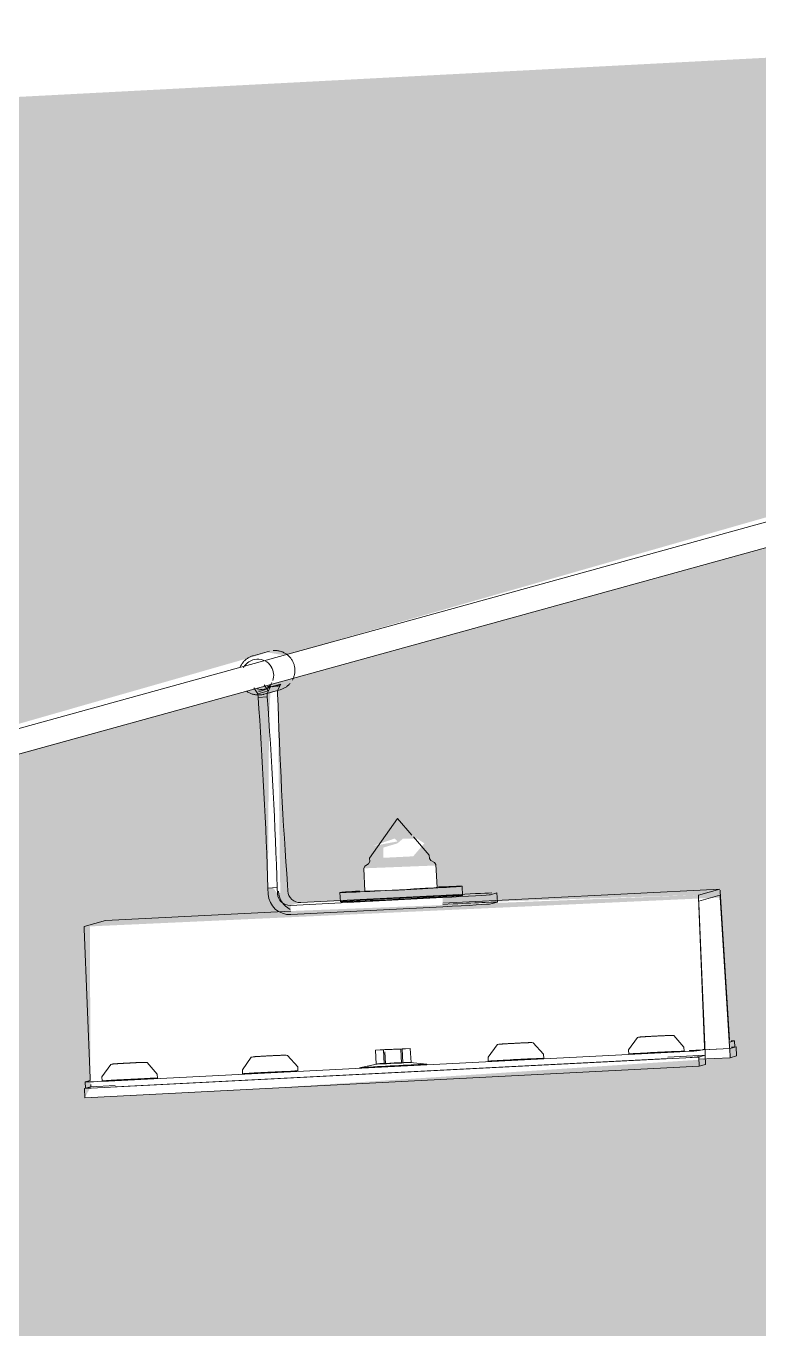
# Model space of a CAD drawing. Header units: millimetres. Extents: x 4237772 to 4686020, y -673 to 29459.
# Drawn here: x 4295145.4 to 4295383.5, y 10831.2 to 11254.5 of the extents above; entities that cross this region are included whole.
import ezdxf

# ---------------------------------------------------------------- set-up
doc = ezdxf.new("R2010")
doc.units = ezdxf.units.MM
for name, color, linetype, lineweight in [('A-ROOF-PATT', 132, 'Continuous', 5), ('A-WALL-PATT', 111, 'Continuous', 5), ('Q-SPCQ', 91, 'Continuous', 5)]:
    doc.layers.add(name, color=color, linetype=linetype, lineweight=lineweight)

# ---------------------------------------------------------------- blocks, each defined once
blk = doc.blocks.new('Static Line_Sayfa_Metal Deck_Pan Mount - Up to 15 _ pitch - Max 2 Users-1848369-SECTION - GRIDS C4-C5')
at = {"layer": 'Q-SPCQ'}
for p, q in [((4295948.37, 11248.74), (4293287.07, 10513.51)), ((4293289.2, 10505.8), (4295950.5, 11241.03)), ((4295224.53, 11051.36), (4295219.22, 11049.89)), ((4295225.93, 11051.59), (4295225.67, 11051.57)), ((4295219.46, 11039.5), (4295220.76, 11037.5)), ((4295224.11, 11038.43), (4295222.82, 11040.42)), ((4295223.75, 11037.66), (4295224.83, 11039.77)), ((4295224.83, 11039.77), (4295228.18, 11040.7)), ((4295228.18, 11040.7), (4295227.1, 11038.58)), ((4295220.76, 11037.5), (4295223.77, 11038.33)), ((4295220.76, 11037.5), (4295220.82, 11036.33)), ((4295220.82, 11036.33), (4295223.77, 11036.48)), ((4295222.68, 11037.36), (4295227.99, 11038.83)), ((4295223.75, 11037.66), (4295227.1, 11038.58)), ((4295223.81, 11036.49), (4295223.75, 11037.66)), ((4295227.1, 11038.58), (4295227.16, 11037.41)), ((4295257.02, 10984.07), (4295266.06, 10996.97)), ((4295270.76, 10991.56), (4295266.06, 10996.97)), ((4295276.39, 10985.07), (4295271.24, 10991.01)), ((4295276.44, 10984.04), (4295276.39, 10985.07)), ((4295255.13, 10980.81), (4295255.51, 10981.54)), ((4295255.13, 10980.81), (4295255.51, 10973.4)), ((4295256.69, 10982.31), (4295255.51, 10981.54)), ((4295257.07, 10983.05), (4295256.69, 10982.31)), ((4295257.02, 10984.07), (4295257.07, 10983.05)), ((4295276.44, 10984.04), (4295276.89, 10983.35)), ((4295278.15, 10982.71), (4295276.89, 10983.35)), ((4295278.6, 10982.02), (4295278.15, 10982.71)), ((4295278.98, 10974.61), (4295278.6, 10982.02)), ((4295227, 10974.57), (4295224.01, 10974.42)), ((4295224.01, 10974.42), (4295224.11, 10972.42)), ((4295227.1, 10972.57), (4295227, 10974.57)), ((4295230.36, 10975.5), (4295230.46, 10973.5)), ((4295234.66, 10969.71), (4295284.05, 10972.24)), ((4295247.4, 10972.98), (4295247.55, 10969.98)), ((4295370.81, 10974.08), (4295280.79, 10969.47)), ((4295287.25, 10972.03), (4295287.1, 10975.03)), ((4295296.29, 10972.25), (4295298.38, 10972.83)), ((4295298.55, 10969.84), (4295298.4, 10972.83)), ((4295370.81, 10974.08), (4295363.86, 10972.15)), ((4295364.03, 10970.18), (4295370.85, 10972.06)), ((4295373.91, 10925.05), (4295370.89, 10973.34)), ((4295280.69, 10971.31), (4295231.3, 10968.78)), ((4295231.46, 10965.79), (4295280.85, 10968.31)), ((4295284.2, 10969.24), (4295280.81, 10969.07)), ((4295296.44, 10969.25), (4295298.54, 10969.83)), ((4295363.86, 10971.39), (4295365.83, 10922.82)), ((4295366, 10920.84), (4295364.03, 10969.41)), ((4295370.93, 10971.32), (4295373.95, 10923.03)), ((4295164.3, 10961.95), (4295171.25, 10963.87)), ((4295231.4, 10966.94), (4295171.25, 10963.87)), ((4295166.27, 10912.61), (4295164.3, 10961.19)), ((4295174.25, 10911.81), (4295353.85, 10920.99)), ((4295261.95, 10921.92), (4295258.96, 10921.72)), ((4295258.96, 10921.72), (4295261.54, 10921.81)), ((4295259.2, 10917.17), (4295258.96, 10921.72)), ((4295261.54, 10921.81), (4295267.15, 10922.09)), ((4295261.54, 10921.81), (4295261.78, 10917.25)), ((4295267.56, 10922.21), (4295261.95, 10921.92)), ((4295261.99, 10921.18), (4295262.19, 10917.36)), ((4295267.15, 10922.09), (4295270.26, 10922.3)), ((4295267.15, 10922.09), (4295267.39, 10917.51)), ((4295270.26, 10922.3), (4295267.56, 10922.21)), ((4295267.56, 10922.21), (4295267.8, 10917.62)), ((4295270.26, 10922.3), (4295270.49, 10917.69)), ((4295341.18, 10921.8), (4295341.24, 10920.49)), ((4295359.22, 10921.41), (4295359.15, 10922.73)), ((4295374, 10922.29), (4295360.84, 10921.61)), ((4295361.04, 10921.63), (4295374.03, 10922.3)), ((4295365.83, 10922.06), (4295364.25, 10921.62)), ((4295375.57, 10924.75), (4295373.99, 10924.31)), ((4295376.09, 10922.87), (4295374, 10922.29)), ((4295374, 10922.29), (4295374.15, 10919.29)), ((4295374.03, 10922.3), (4295375.67, 10922.75)), ((4295375.68, 10922.75), (4295375.58, 10924.75)), ((4295376.25, 10919.87), (4295376.09, 10922.87)), ((4295164.38, 10909.3), (4295363.93, 10919.51)), ((4295174.35, 10909.81), (4295353.96, 10919)), ((4295259.25, 10917.18), (4295253.71, 10916.01)), ((4295261.82, 10916.38), (4295267.43, 10916.67)), ((4295267.84, 10916.78), (4295262.23, 10916.49)), ((4295267.43, 10916.67), (4295270.54, 10916.87)), ((4295270.54, 10916.87), (4295267.84, 10916.78)), ((4295275.65, 10917.15), (4295270.19, 10917.72)), ((4295295.54, 10919.47), (4295295.6, 10918.15)), ((4295313.58, 10919.08), (4295313.51, 10920.39)), ((4295366.03, 10920.09), (4295353.93, 10919.47)), ((4295366.03, 10920.09), (4295363.93, 10919.51)), ((4295363.93, 10919.51), (4295364.09, 10916.51)), ((4295363.97, 10918.77), (4295374.15, 10919.29)), ((4295364.09, 10916.51), (4295366.19, 10917.09)), ((4295364.35, 10919.62), (4295366, 10920.08)), ((4295366.19, 10917.09), (4295366.03, 10920.09)), ((4295374.15, 10919.29), (4295376.25, 10919.87)), ((4295164.53, 10906.3), (4295364.09, 10916.51)), ((4295170.08, 10913.05), (4295170.14, 10911.73)), ((4295188.12, 10912.66), (4295188.05, 10913.98)), ((4295215.71, 10915.38), (4295215.78, 10914.07)), ((4295233.76, 10915), (4295233.69, 10916.31)), ((4295262.23, 10916.49), (4295259.24, 10916.3)), ((4295259.24, 10916.3), (4295261.82, 10916.38)), ((4295164.38, 10909.3), (4295166.47, 10909.88)), ((4295164.53, 10906.3), (4295164.38, 10909.3)), ((4295164.68, 10911.41), (4295164.79, 10909.41)), ((4295164.69, 10911.41), (4295166.27, 10911.85)), ((4295166.44, 10909.87), (4295164.8, 10909.41)), ((4295174.33, 10910.28), (4295166.47, 10909.88))]:
    blk.add_line(p, q, dxfattribs=at)
at = {"layer": 'Q-SPCQ', "flags": 128}
for points in [[(4295219.22, 11049.89), (4295218.97, 11049.82), (4295218.72, 11049.73), (4295218.48, 11049.64), (4295218.24, 11049.54), (4295218, 11049.42), (4295217.77, 11049.3), (4295217.55, 11049.17), (4295217.33, 11049.03), (4295217.12, 11048.88), (4295216.91, 11048.72), (4295216.71, 11048.56), (4295216.51, 11048.38), (4295216.33, 11048.2), (4295216.15, 11048.01), (4295215.98, 11047.82), (4295215.81, 11047.62), (4295215.66, 11047.41), (4295215.51, 11047.19), (4295215.37, 11046.97), (4295215.24, 11046.75), (4295215.12, 11046.52), (4295215.01, 11046.28), (4295214.91, 11046.04)], [(4295231.97, 11041.98), (4295232.09, 11042.21), (4295232.2, 11042.44), (4295232.3, 11042.68), (4295232.39, 11042.93), (4295232.47, 11043.17), (4295232.55, 11043.42), (4295232.61, 11043.67), (4295232.66, 11043.93), (4295232.7, 11044.19), (4295232.73, 11044.44), (4295232.75, 11044.7), (4295232.76, 11044.96), (4295232.76, 11045.22), (4295232.75, 11045.48), (4295232.73, 11045.74), (4295232.7, 11046), (4295232.66, 11046.25), (4295232.61, 11046.51), (4295232.55, 11046.76), (4295232.48, 11047.01), (4295232.4, 11047.26), (4295232.31, 11047.5), (4295232.2, 11047.74), (4295232.09, 11047.97), (4295231.98, 11048.2), (4295231.85, 11048.43), (4295231.71, 11048.65), (4295231.56, 11048.86), (4295231.41, 11049.07), (4295231.24, 11049.28), (4295231.07, 11049.47), (4295230.9, 11049.66), (4295230.71, 11049.84), (4295230.52, 11050.02), (4295230.32, 11050.18), (4295230.11, 11050.34), (4295229.9, 11050.49), (4295229.68, 11050.63), (4295229.45, 11050.76), (4295229.22, 11050.88), (4295228.99, 11051), (4295228.75, 11051.1), (4295228.51, 11051.2), (4295228.26, 11051.28), (4295228.02, 11051.36), (4295227.76, 11051.42), (4295227.51, 11051.48), (4295227.25, 11051.52), (4295226.99, 11051.56), (4295226.73, 11051.58), (4295226.47, 11051.59), (4295226.21, 11051.6), (4295225.95, 11051.59), (4295225.93, 11051.59)], [(4295227.99, 11038.83), (4295228.24, 11038.91), (4295228.49, 11038.99), (4295228.73, 11039.08), (4295228.97, 11039.19), (4295229.21, 11039.3), (4295229.44, 11039.42), (4295229.66, 11039.56), (4295229.88, 11039.7), (4295230.09, 11039.84), (4295230.3, 11040), (4295230.5, 11040.17), (4295230.7, 11040.34), (4295230.88, 11040.52), (4295231.06, 11040.71), (4295231.23, 11040.91)], [(4295217.1, 11038.39), (4295217.31, 11038.24), (4295217.53, 11038.1), (4295217.75, 11037.96), (4295217.98, 11037.84), (4295218.22, 11037.73), (4295218.46, 11037.62), (4295218.7, 11037.53), (4295218.94, 11037.44), (4295219.19, 11037.37), (4295219.45, 11037.3), (4295219.7, 11037.25), (4295219.96, 11037.2), (4295220.21, 11037.17), (4295220.47, 11037.14), (4295220.73, 11037.13), (4295220.99, 11037.13), (4295221.25, 11037.13), (4295221.28, 11037.14)], [(4295221.28, 11037.14), (4295221.54, 11037.15), (4295221.8, 11037.18), (4295222.05, 11037.22), (4295222.31, 11037.27), (4295222.56, 11037.33), (4295222.68, 11037.36)], [(4295341.18, 10921.8), (4295344.06, 10925.86), (4295344.11, 10925.87)], [(4295359.15, 10922.73), (4295355.86, 10926.47), (4295355.4, 10926.52), (4295355.22, 10926.53), (4295355.11, 10926.53), (4295355.03, 10926.53), (4295354.95, 10926.53), (4295354.88, 10926.53), (4295354.8, 10926.53), (4295354.72, 10926.53), (4295354.64, 10926.52), (4295354.55, 10926.52), (4295354.45, 10926.52), (4295354.35, 10926.52), (4295354.24, 10926.51), (4295354.13, 10926.51), (4295354.01, 10926.5), (4295353.88, 10926.5), (4295353.75, 10926.49), (4295353.61, 10926.49), (4295353.47, 10926.48), (4295353.32, 10926.47), (4295353.16, 10926.47), (4295353, 10926.46), (4295352.84, 10926.45), (4295352.67, 10926.45), (4295352.5, 10926.44), (4295352.33, 10926.43), (4295352.15, 10926.42), (4295351.96, 10926.41), (4295351.78, 10926.4), (4295351.59, 10926.39), (4295351.4, 10926.39), (4295351.2, 10926.38), (4295351.01, 10926.37), (4295350.81, 10926.36), (4295350.61, 10926.35), (4295350.41, 10926.34), (4295350.21, 10926.33), (4295350.01, 10926.32), (4295349.81, 10926.31), (4295349.61, 10926.29), (4295349.41, 10926.28), (4295349.21, 10926.27), (4295349.01, 10926.26), (4295348.81, 10926.25), (4295348.62, 10926.24), (4295348.43, 10926.23), (4295348.24, 10926.22), (4295348.05, 10926.21), (4295347.86, 10926.2), (4295347.68, 10926.19), (4295347.5, 10926.18), (4295347.33, 10926.17), (4295347.16, 10926.16), (4295346.99, 10926.15), (4295346.83, 10926.14), (4295346.68, 10926.13), (4295346.52, 10926.12), (4295346.38, 10926.11), (4295346.24, 10926.11), (4295346.1, 10926.1), (4295345.97, 10926.09), (4295345.85, 10926.08), (4295345.73, 10926.07), (4295345.62, 10926.07), (4295345.52, 10926.06), (4295345.42, 10926.05), (4295345.32, 10926.05), (4295345.24, 10926.04), (4295345.15, 10926.03), (4295345.07, 10926.03), (4295345, 10926.02), (4295344.93, 10926.01), (4295344.85, 10926.01), (4295344.76, 10926), (4295344.63, 10925.98), (4295344.38, 10925.94), (4295344.11, 10925.87)], [(4295295.54, 10919.47), (4295298.43, 10923.52), (4295298.48, 10923.54)], [(4295313.51, 10920.39), (4295310.22, 10924.13), (4295309.76, 10924.19), (4295309.58, 10924.2), (4295309.47, 10924.2), (4295309.39, 10924.2), (4295309.32, 10924.2), (4295309.24, 10924.2), (4295309.16, 10924.19), (4295309.08, 10924.19), (4295309, 10924.19), (4295308.91, 10924.19), (4295308.81, 10924.18), (4295308.71, 10924.18), (4295308.6, 10924.18), (4295308.49, 10924.17), (4295308.37, 10924.17), (4295308.24, 10924.16), (4295308.11, 10924.16), (4295307.97, 10924.15), (4295307.83, 10924.15), (4295307.68, 10924.14), (4295307.53, 10924.13), (4295307.37, 10924.13), (4295307.2, 10924.12), (4295307.04, 10924.11), (4295306.86, 10924.1), (4295306.69, 10924.09), (4295306.51, 10924.09), (4295306.32, 10924.08), (4295306.14, 10924.07), (4295305.95, 10924.06), (4295305.76, 10924.05), (4295305.56, 10924.04), (4295305.37, 10924.03), (4295305.17, 10924.02), (4295304.97, 10924.01), (4295304.77, 10924), (4295304.57, 10923.99), (4295304.37, 10923.98), (4295304.17, 10923.97), (4295303.97, 10923.96), (4295303.77, 10923.95), (4295303.57, 10923.94), (4295303.37, 10923.93), (4295303.17, 10923.92), (4295302.98, 10923.91), (4295302.79, 10923.9), (4295302.6, 10923.89), (4295302.41, 10923.88), (4295302.22, 10923.87), (4295302.04, 10923.86), (4295301.87, 10923.85), (4295301.69, 10923.84), (4295301.52, 10923.83), (4295301.36, 10923.82), (4295301.19, 10923.81), (4295301.04, 10923.8), (4295300.89, 10923.79), (4295300.74, 10923.78), (4295300.6, 10923.77), (4295300.46, 10923.76), (4295300.33, 10923.75), (4295300.21, 10923.75), (4295300.09, 10923.74), (4295299.98, 10923.73), (4295299.88, 10923.72), (4295299.78, 10923.72), (4295299.68, 10923.71), (4295299.6, 10923.7), (4295299.51, 10923.7), (4295299.44, 10923.69), (4295299.36, 10923.69), (4295299.29, 10923.68), (4295299.21, 10923.67), (4295299.12, 10923.66), (4295298.99, 10923.64), (4295298.74, 10923.6), (4295298.48, 10923.54)], [(4295170.08, 10913.05), (4295172.96, 10917.11), (4295173.01, 10917.12)], [(4295188.05, 10913.98), (4295184.76, 10917.71), (4295184.3, 10917.77), (4295184.12, 10917.78), (4295184.01, 10917.78), (4295183.93, 10917.78), (4295183.85, 10917.78), (4295183.78, 10917.78), (4295183.7, 10917.78), (4295183.62, 10917.77), (4295183.54, 10917.77), (4295183.45, 10917.77), (4295183.35, 10917.77), (4295183.25, 10917.76), (4295183.14, 10917.76), (4295183.03, 10917.75), (4295182.91, 10917.75), (4295182.78, 10917.75), (4295182.65, 10917.74), (4295182.51, 10917.73), (4295182.37, 10917.73), (4295182.22, 10917.72), (4295182.06, 10917.72), (4295181.9, 10917.71), (4295181.74, 10917.7), (4295181.57, 10917.69), (4295181.4, 10917.69), (4295181.23, 10917.68), (4295181.05, 10917.67), (4295180.86, 10917.66), (4295180.68, 10917.65), (4295180.49, 10917.64), (4295180.3, 10917.63), (4295180.1, 10917.62), (4295179.91, 10917.61), (4295179.71, 10917.6), (4295179.51, 10917.59), (4295179.31, 10917.58), (4295179.11, 10917.57), (4295178.91, 10917.56), (4295178.71, 10917.55), (4295178.51, 10917.54), (4295178.31, 10917.53), (4295178.11, 10917.52), (4295177.91, 10917.51), (4295177.71, 10917.5), (4295177.52, 10917.49), (4295177.33, 10917.48), (4295177.14, 10917.47), (4295176.95, 10917.46), (4295176.76, 10917.45), (4295176.58, 10917.44), (4295176.4, 10917.43), (4295176.23, 10917.42), (4295176.06, 10917.41), (4295175.89, 10917.4), (4295175.73, 10917.39), (4295175.58, 10917.38), (4295175.42, 10917.37), (4295175.28, 10917.36), (4295175.14, 10917.35), (4295175, 10917.35), (4295174.87, 10917.34), (4295174.75, 10917.33), (4295174.63, 10917.32), (4295174.52, 10917.31), (4295174.42, 10917.31), (4295174.32, 10917.3), (4295174.22, 10917.29), (4295174.13, 10917.29), (4295174.05, 10917.28), (4295173.97, 10917.27), (4295173.9, 10917.27), (4295173.83, 10917.26), (4295173.75, 10917.25), (4295173.66, 10917.24), (4295173.53, 10917.23), (4295173.28, 10917.18), (4295173.01, 10917.12)], [(4295215.71, 10915.38), (4295218.6, 10919.44), (4295218.65, 10919.45)], [(4295233.69, 10916.31), (4295230.4, 10920.05), (4295229.93, 10920.11), (4295229.76, 10920.11), (4295229.65, 10920.11), (4295229.57, 10920.11), (4295229.49, 10920.11), (4295229.42, 10920.11), (4295229.34, 10920.11), (4295229.26, 10920.11), (4295229.18, 10920.11), (4295229.09, 10920.1), (4295228.99, 10920.1), (4295228.89, 10920.1), (4295228.78, 10920.09), (4295228.66, 10920.09), (4295228.54, 10920.08), (4295228.42, 10920.08), (4295228.29, 10920.07), (4295228.15, 10920.07), (4295228, 10920.06), (4295227.86, 10920.06), (4295227.7, 10920.05), (4295227.54, 10920.04), (4295227.38, 10920.04), (4295227.21, 10920.03), (4295227.04, 10920.02), (4295226.86, 10920.01), (4295226.68, 10920), (4295226.5, 10919.99), (4295226.31, 10919.99), (4295226.13, 10919.98), (4295225.93, 10919.97), (4295225.74, 10919.96), (4295225.54, 10919.95), (4295225.35, 10919.94), (4295225.15, 10919.93), (4295224.95, 10919.92), (4295224.75, 10919.91), (4295224.55, 10919.9), (4295224.35, 10919.89), (4295224.15, 10919.88), (4295223.95, 10919.87), (4295223.75, 10919.86), (4295223.55, 10919.85), (4295223.35, 10919.84), (4295223.16, 10919.82), (4295222.96, 10919.81), (4295222.77, 10919.8), (4295222.59, 10919.79), (4295222.4, 10919.78), (4295222.22, 10919.77), (4295222.04, 10919.76), (4295221.87, 10919.75), (4295221.7, 10919.74), (4295221.53, 10919.73), (4295221.37, 10919.72), (4295221.21, 10919.71), (4295221.06, 10919.71), (4295220.92, 10919.7), (4295220.78, 10919.69), (4295220.64, 10919.68), (4295220.51, 10919.67), (4295220.39, 10919.66), (4295220.27, 10919.66), (4295220.16, 10919.65), (4295220.05, 10919.64), (4295219.95, 10919.63), (4295219.86, 10919.63), (4295219.77, 10919.62), (4295219.69, 10919.61), (4295219.61, 10919.61), (4295219.54, 10919.6), (4295219.46, 10919.6), (4295219.39, 10919.59), (4295219.3, 10919.58), (4295219.17, 10919.56), (4295218.92, 10919.52), (4295218.65, 10919.45)]]:
    blk.add_lwpolyline(points, dxfattribs=at)
at = {"layer": 'Q-SPCQ'}
for centre, major_axis, ratio, start_param, end_param in [((4295220.67, 11043.55), (-1.39, 5.03), 0.999054, 6.064948, 7.101546), ((4295220.67, 11043.55), (-1.39, 5.03), 0.999054, 5.01775, 6.064948), ((4295220.67, 11043.55), (-1.39, 5.03), 0.999054, 4.10213, 4.995598), ((4295221.91, 11044.24), (-1.42, 5.14), 0.999054, 2.606455, 3.451522), ((4295220.67, 11043.55), (-1.39, 5.03), 0.999054, 2.923355, 3.970553), ((4295225.26, 11045.16), (-1.42, 5.14), 0.999054, 2.586167, 3.451522), ((4295226.54, 11045.17), (-1.39, 5.03), 0.999054, 2.923355, 3.141593), ((4295219.78, 11004.65), (-3.58, 69.91), 0.042464, 4.263032, 5.180598), ((4295222.77, 11004.8), (-3.58, 69.91), 0.042464, 4.263032, 5.180598), ((4295231.39, 11007.18), (-3.58, 69.91), 0.042464, 1.121439, 2.039005), ((4295231.1, 10972.78), (-1.86, 6.75), 0.999054, 1.352559, 2.923355), ((4295231.1, 10972.78), (-1.07, 3.86), 0.999054, 1.352559, 2.923355), ((4295234.45, 10973.7), (-1.86, 6.75), 0.999054, 1.352559, 2.399756), ((4295234.45, 10973.7), (-1.07, 3.86), 0.999054, 1.352559, 2.923355), ((4295267.25, 10974), (19.85, 1.02), 0.009417, 3.099114, 6.240706), ((4295267.4, 10971.01), (19.85, 1.02), 0.009417, 3.099114, 6.240706), ((4295267.25, 10974), (19.85, 1.02), 0.009417, 2.313715, 3.099114), ((4295267.4, 10971.01), (19.85, 1.02), 0.009417, 6.240706, 9.382299), ((4295267.25, 10974), (11.73, 0.6), 0.009417, 3.099114, 6.240706), ((4295267.25, 10974), (19.85, 1.02), 0.009417, 6.240706, 7.195383), ((4295281.32, 10971.48), (14.98, 0.77), 0.009417, 4.66991, 6.240706), ((4295283.42, 10972.06), (14.98, 0.77), 0.009417, 0.48112, 1.528317), ((4295363.91, 10971.16), (-0.051, 0.999), 0.042464, 0.009426, 1.328063), ((4295370.9, 10971.06), (-0.051, 0.999), 0.042464, 4.973974, 6.283185), ((4295370.86, 10973.08), (-0.051, 0.999), 0.042464, 4.973974, 5.41352), ((4295281.48, 10968.49), (14.98, 0.77), 0.009417, 4.66991, 6.240706), ((4295283.57, 10969.07), (14.98, 0.77), 0.009417, 6.240706, 7.811503), ((4295364.08, 10969.18), (-0.051, 0.999), 0.042464, 0.009426, 0.229199), ((4295164.35, 10960.95), (-0.051, 0.999), 0.042464, 0.229199, 1.328063), ((4295350.23, 10920.95), (8.99, 0.46), 0.009417, 3.099114, 6.240706), ((4295350.23, 10920.95), (8.99, 0.46), 0.009417, 6.240706, 9.382299), ((4295354.27, 10921.11), (9.99, 0.51), 0.009417, 4.66991, 6.240706), ((4295365.78, 10923.05), (-0.051, 0.999), 0.042464, 3.370791, 4.469655), ((4295365.95, 10921.08), (-0.051, 0.999), 0.042464, 3.151019, 4.469655), ((4295373.98, 10923.29), (-0.051, 0.999), 0.042464, 1.832382, 2.931246), ((4295373.94, 10925.31), (-0.051, 0.999), 0.042464, 2.931246, 3.141593), ((4295365.59, 10924.24), (9.99, 0.51), 0.009417, 6.240706, 6.764305), ((4295365.7, 10922.24), (9.99, 0.51), 0.009417, 6.240706, 6.764305), ((4295264.68, 10916.57), (10.99, 0.57), 0.009417, 3.099114, 6.240706), ((4295264.68, 10916.57), (10.99, 0.57), 0.009417, 6.240706, 9.382299), ((4295304.59, 10918.62), (8.99, 0.46), 0.009417, 3.099114, 6.240706), ((4295304.59, 10918.62), (8.99, 0.46), 0.009417, 6.240706, 9.382299), ((4295354.38, 10919.11), (9.99, 0.51), 0.009417, 5.455308, 6.240706), ((4295166.22, 10912.85), (-0.051, 0.999), 0.042464, 3.370791, 4.469655), ((4295179.13, 10912.2), (8.99, 0.46), 0.009417, 3.099114, 6.240706), ((4295179.13, 10912.2), (8.99, 0.46), 0.009417, 6.240706, 9.382299), ((4295224.77, 10914.53), (8.99, 0.46), 0.009417, 3.099114, 6.240706), ((4295224.77, 10914.53), (8.99, 0.46), 0.009417, 6.240706, 9.382299), ((4295174.67, 10911.92), (9.99, 0.51), 0.009417, 3.099114, 4.66991), ((4295174.77, 10909.93), (9.99, 0.51), 0.009417, 3.099114, 3.884512), ((4295166.39, 10910.87), (-0.051, 0.999), 0.042464, 3.151019, 4.469655)]:
    blk.add_ellipse(centre, major_axis=major_axis, ratio=ratio, start_param=start_param, end_param=end_param, dxfattribs=at)
for points in [[(4295259.2, 10917.17), (4295259.69, 10917.29), (4295260.68, 10917.43), (4295261.68, 10917.41), (4295262.19, 10917.36)], [(4295261.78, 10917.25), (4295261.34, 10917.32), (4295260.48, 10917.37), (4295259.62, 10917.27), (4295259.2, 10917.17)], [(4295267.39, 10917.51), (4295266.45, 10917.55), (4295264.58, 10917.54), (4295262.71, 10917.37), (4295261.78, 10917.25)], [(4295262.19, 10917.36), (4295263.12, 10917.48), (4295264.98, 10917.65), (4295266.86, 10917.66), (4295267.8, 10917.62)], [(4295270.49, 10917.69), (4295269.97, 10917.73), (4295268.93, 10917.75), (4295267.9, 10917.62), (4295267.39, 10917.51)], [(4295267.8, 10917.62), (4295268.24, 10917.71), (4295269.14, 10917.81), (4295270.04, 10917.75), (4295270.49, 10917.69)]]:
    blk.add_open_spline(points, degree=3, dxfattribs=at)

msp = doc.modelspace()

# ---------------------------------------------------------------- hatches: boundary and pattern name
at = {"layer": 'A-ROOF-PATT'}
h = msp.add_hatch(dxfattribs=at)
h.set_pattern_fill('FP_9', color=256, style=0, pattern_type=2)
h.set_pattern_definition([(3.05, (11919.841, -226018.123), (-59.9198678984, -0.0001809275), [])])
h.paths.add_polyline_path([(4278255.68, 9462.05), (4304897.93, 10866.67), (4309082.25, 11183.02), (4312463.32, 11362.94), (4312463.32, 11371.18), (4307185.57, 11099.1), (4306080.21, 11191.54), (4305617.63, 11216.95), (4305509.43, 11211.19), (4305509.43, 11207.58), (4305370.15, 11202.35), (4305322.96, 11202.56), (4305322.96, 11253.77), (4305239.45, 11237.89), (4305233.47, 11233.29), (4305214.31, 11227.35), (4305195.68, 11226.59), (4305108.64, 11228.29), (4305090.65, 11237.89), (4305085.9, 11241.77), (4305077.26, 11254.33), (4305070.89, 11267.69), (4304908.71, 11237.89), (4304902.73, 11233.29), (4304883.58, 11227.35), (4304864.94, 11226.59), (4304777.9, 11228.29), (4304759.91, 11237.89), (4304755.16, 11241.77), (4304747.5, 11251.97), (4304741.64, 11271.56), (4304742.07, 11284.9), (4304743.01, 11290.33), (4304747.65, 11301.59), (4304755.57, 11311.94), (4304766.15, 11320), (4304777.9, 11324.88), (4304790.79, 11326.59), (4304842.4, 11328.79), (4305029.77, 11361.95), (4305029.77, 11503.7), (4300245.6, 11502.07), (4296195.35, 11286.53), (4296200.11, 11243.19), (4296189.61, 11242.7), (4296187.08, 11286.09), (4293584.51, 11149.87), (4293563.14, 11149.13), (4293330.85, 11136.75), (4278258.28, 9462.34)])
h.paths.add_polyline_path([(4292935.79, 10300.91), (4292935.63, 10306.94), (4292958.77, 10313.3), (4292980.53, 10316.43), (4292996.51, 10360.76), (4293017.04, 10366.43), (4293161.46, 10373.82), (4293182.23, 10324.73), (4293225.03, 10326.92), (4293225.03, 10323.88), (4293219.79, 10321.44), (4293219.89, 10319.42), (4293202.08, 10316.74), (4293202.2, 10314.53), (4293157.3, 10312.24), (4293155.83, 10318.34), (4293136.37, 10364.32), (4293017.33, 10357.15), (4293001.43, 10311.97), (4292998.28, 10310.11), (4292996.14, 10307.98), (4292980.57, 10305.41), (4292980.53, 10303.19), (4292978.28, 10303.08)])
h.paths.add_polyline_path([(4293052.75, 10369.96), (4293066.43, 10374.31), (4293066.01, 10382.53), (4293086.92, 10383.11), (4293087.47, 10372.59), (4293066.01, 10370.78)])
h.paths.add_polyline_path([(4293428.42, 10437.46), (4293295.97, 10432.25), (4293296.03, 10434.13), (4293299.23, 10435.01), (4293345.27, 10436.61), (4293345.42, 10434.78), (4293428.43, 10437.46)])
h.paths.add_polyline_path([(4293229.11, 10371.61), (4293231.05, 10375.18), (4293230.86, 10377.44), (4293230.82, 10427.25), (4293435.5, 10436.63), (4293438.52, 10384.58), (4293430.42, 10384.17), (4293428.66, 10381.82), (4293243.98, 10372.37)])
h.paths.add_polyline_path([(4293048.99, 10392.78), (4293044, 10392.53), (4293045.59, 10439.9), (4293050.62, 10439.38), (4293050.58, 10413.73), (4293049.99, 10405.88)])
h.paths.add_polyline_path([(4293049.6, 10372.8), (4293050.58, 10407.95), (4293052.73, 10406.06), (4293053.28, 10373.82), (4293052.75, 10373.67)])
h.paths.add_polyline_path([(4293065.61, 10384.68), (4293070.9, 10390.47), (4293080.55, 10392.1), (4293084.84, 10390.85), (4293084.84, 10386.22), (4293068.39, 10384.81)])
h.paths.add_polyline_path([(4293291.68, 10437.88), (4293289.37, 10439.76), (4293288.58, 10439.72), (4293288.38, 10501.79), (4293290.31, 10503.51), (4293291.68, 10503.89), (4293292.6, 10438.13)])
h.paths.add_polyline_path([(4293670.35, 10504.3), (4293537.9, 10499.09), (4293537.96, 10500.97), (4293541.16, 10501.85), (4293587.2, 10503.45), (4293587.35, 10501.61), (4293670.36, 10504.3)])
h.paths.add_polyline_path([(4293471.03, 10438.44), (4293472.98, 10442.02), (4293472.79, 10444.28), (4293472.74, 10494.09), (4293677.43, 10503.46), (4293680.45, 10451.42), (4293672.35, 10451.01), (4293670.59, 10448.65), (4293491.46, 10439.49)])
h.paths.add_polyline_path([(4293320.1, 10438.71), (4293319.72, 10446.12), (4293343.2, 10446.58), (4293343.55, 10439.91), (4293322.8, 10438.78)])
h.paths.add_polyline_path([(4293322.75, 10453.38), (4293329.75, 10455.8), (4293330.52, 10454.83), (4293322.8, 10453.39)])
h.paths.add_polyline_path([(4293326.09, 10449.53), (4293326.09, 10452.87), (4293330.68, 10454.24), (4293332.49, 10455.8), (4293336.98, 10455.8), (4293339.4, 10454.24), (4293335.77, 10450.03), (4293330.65, 10449.76)])
h.paths.add_polyline_path([(4293533.61, 10504.71), (4293532.96, 10506.68), (4293530.43, 10508.82), (4293530.31, 10568.63), (4293531.32, 10570.09), (4293533.61, 10570.72), (4293534.53, 10504.97)])
h.paths.add_polyline_path([(4293912.28, 10571.13), (4293908.06, 10570.92), (4293779.83, 10565.92), (4293779.89, 10567.8), (4293783.09, 10568.69), (4293829.12, 10570.29), (4293829.28, 10568.45), (4293912.29, 10571.13)])
h.paths.add_polyline_path([(4293712.96, 10505.28), (4293714.9, 10508.86), (4293714.72, 10511.11), (4293714.67, 10560.93), (4293919.36, 10570.3), (4293922.38, 10518.26), (4293738.93, 10506.61)])
h.paths.add_polyline_path([(4293562.03, 10505.54), (4293561.65, 10512.95), (4293585.21, 10511.83), (4293585.48, 10506.74), (4293564.73, 10505.61)])
h.paths.add_polyline_path([(4293287.3, 10505.74), (4293284.33, 10506.97), (4293280.79, 10507.64), (4293280.6, 10511.23), (4293286.91, 10514.54), (4293287.93, 10516.18), (4293293.38, 10515.42), (4293296.29, 10516.05), (4293527.46, 10582.08), (4293527.11, 10582.26), (4293535.3, 10582.26), (4293538.22, 10582.89), (4293771.95, 10647.61), (4293769.04, 10649.1), (4293777.23, 10649.1), (4293780.48, 10649.82), (4294013.88, 10714.44), (4294010.97, 10715.93), (4294019.16, 10715.93), (4294022.41, 10716.66), (4294255.81, 10781.28), (4294252.9, 10782.77), (4294261.09, 10782.77), (4294264.33, 10783.49), (4294497.74, 10848.12), (4294494.83, 10849.61), (4294503.02, 10849.61), (4294506.26, 10850.33), (4294739.67, 10914.96), (4294736.76, 10916.44), (4294744.94, 10916.44), (4294748.19, 10917.17), (4294981.6, 10981.79), (4294978.68, 10983.28), (4294986.87, 10983.28), (4294990.12, 10984), (4295220.82, 11050.01), (4295223.77, 11050.99), (4295228.8, 11050.12), (4295232.05, 11050.84), (4295462.74, 11116.85), (4295465.68, 11117.82), (4295470.73, 11116.96), (4295473.64, 11117.58), (4295704.67, 11183.69), (4295707.61, 11184.66), (4295712.66, 11183.79), (4295715.57, 11184.42), (4295949.22, 11249.18), (4295949.22, 11251.41), (4295954.58, 11250.63), (4295957.6, 11247.06), (4295957.83, 11242.65), (4293291.22, 10507.7), (4293288.97, 10510.45), (4293287.34, 10505.85)])
h.paths.add_polyline_path([(4293564.68, 10520.22), (4293571.68, 10522.64), (4293572.58, 10521.69), (4293569.26, 10521.07)])
h.paths.add_polyline_path([(4293568.01, 10516.37), (4293568.01, 10519.71), (4293572.61, 10521.07), (4293574.41, 10522.64), (4293578.91, 10522.64), (4293581.33, 10521.07), (4293577.69, 10516.86), (4293572.58, 10516.6)])
h.paths.add_polyline_path([(4293775.54, 10571.55), (4293774.88, 10573.52), (4293772.44, 10573.4), (4293772.76, 10627.76), (4293774.26, 10637.21), (4293775.55, 10637.21), (4293776.46, 10571.81)])
h.paths.add_polyline_path([(4294154.21, 10637.97), (4294021.76, 10632.76), (4294021.82, 10634.64), (4294025.02, 10635.52), (4294071.05, 10637.12), (4294071.21, 10635.29), (4294154.21, 10637.97)])
h.paths.add_polyline_path([(4293954.89, 10572.12), (4293956.83, 10575.69), (4293956.64, 10577.95), (4293956.6, 10627.76), (4294161.29, 10637.14), (4294164.31, 10585.1), (4294156.2, 10584.68), (4294154.45, 10582.33), (4293986.4, 10573.73)])
h.paths.add_polyline_path([(4293803.96, 10572.38), (4293803.57, 10579.79), (4293827.06, 10580.25), (4293827.4, 10573.58), (4293806.66, 10572.45)])
h.paths.add_polyline_path([(4293806.61, 10587.06), (4293813.61, 10589.48), (4293814.51, 10588.53), (4293811.19, 10587.91)])
h.paths.add_polyline_path([(4293809.94, 10583.2), (4293809.94, 10586.55), (4293814.53, 10587.91), (4293816.34, 10589.48), (4293820.84, 10589.48), (4293823.26, 10587.91), (4293819.62, 10583.7), (4293814.51, 10583.44)])
h.paths.add_polyline_path([(4294017.46, 10638.39), (4294016.81, 10640.36), (4294014.37, 10640.23), (4294014.17, 10702.3), (4294015.17, 10703.77), (4294017.46, 10704.4), (4294018.39, 10638.64)])
h.paths.add_polyline_path([(4294396.13, 10704.81), (4294263.68, 10699.6), (4294263.74, 10701.48), (4294266.94, 10702.36), (4294313.06, 10702.44), (4294313.13, 10702.13), (4294396.14, 10704.81)])
h.paths.add_polyline_path([(4294196.82, 10638.96), (4294198.76, 10642.53), (4294198.57, 10644.79), (4294198.53, 10694.6), (4294403.22, 10703.97), (4294406.24, 10651.93), (4294233.87, 10640.85)])
h.paths.add_polyline_path([(4294045.88, 10639.22), (4294045.5, 10646.63), (4294068.99, 10647.09), (4294069.33, 10640.42), (4294048.59, 10639.29)])
h.paths.add_polyline_path([(4294048.53, 10653.89), (4294055.54, 10656.31), (4294056.44, 10655.36), (4294053.12, 10654.75)])
h.paths.add_polyline_path([(4294051.87, 10650.04), (4294051.87, 10653.39), (4294056.46, 10654.75), (4294058.27, 10656.31), (4294062.76, 10656.31), (4294065.19, 10654.75), (4294061.55, 10650.54), (4294056.44, 10650.28)])
h.paths.add_polyline_path([(4294259.39, 10705.23), (4294258, 10707.16), (4294256.3, 10707.07), (4294256.1, 10769.14), (4294257.1, 10770.6), (4294259.39, 10771.23), (4294260.31, 10705.48)])
h.paths.add_polyline_path([(4294638.06, 10771.64), (4294505.61, 10766.43), (4294505.67, 10768.31), (4294508.87, 10769.2), (4294554.91, 10770.8), (4294555.06, 10768.96), (4294638.07, 10771.64)])
h.paths.add_polyline_path([(4294438.75, 10705.79), (4294440.69, 10709.37), (4294440.5, 10711.62), (4294440.46, 10761.44), (4294645.14, 10770.81), (4294648.17, 10718.77), (4294481.35, 10707.97)])
h.paths.add_polyline_path([(4294287.81, 10706.06), (4294287.43, 10713.46), (4294310.89, 10714.39), (4294311.26, 10707.25), (4294290.52, 10706.13)])
h.paths.add_polyline_path([(4294290.46, 10720.73), (4294297.46, 10723.15), (4294298.37, 10722.2), (4294295.05, 10721.58)])
h.paths.add_polyline_path([(4294293.8, 10716.88), (4294293.8, 10720.22), (4294298.39, 10721.58), (4294300.2, 10723.15), (4294304.69, 10723.15), (4294307.11, 10721.58), (4294303.48, 10717.37), (4294298.37, 10717.11)])
h.paths.add_polyline_path([(4294501.32, 10772.06), (4294499.93, 10773.99), (4294498.22, 10773.91), (4294498.59, 10827.51), (4294500.05, 10837.72), (4294501.33, 10837.72), (4294502.24, 10772.32)])
h.paths.add_polyline_path([(4294880, 10838.48), (4294875.77, 10838.26), (4294747.54, 10833.27), (4294747.6, 10835.15), (4294750.8, 10836.04), (4294796.84, 10837.64), (4294796.99, 10835.8), (4294880, 10838.48)])
h.paths.add_polyline_path([(4294680.67, 10772.63), (4294682.62, 10776.2), (4294682.43, 10778.46), (4294682.39, 10828.27), (4294887.07, 10837.65), (4294890.09, 10785.61), (4294881.99, 10785.19), (4294880.23, 10782.84), (4294728.82, 10775.09)])
h.paths.add_polyline_path([(4294529.74, 10772.89), (4294529.36, 10780.3), (4294552.84, 10780.76), (4294553.19, 10774.09), (4294532.44, 10772.96)])
h.paths.add_polyline_path([(4294532.39, 10787.57), (4294539.39, 10789.99), (4294540.16, 10789.01), (4294532.44, 10787.58)])
h.paths.add_polyline_path([(4294535.73, 10783.72), (4294535.73, 10787.06), (4294540.32, 10788.42), (4294542.13, 10789.99), (4294546.62, 10789.99), (4294549.04, 10788.42), (4294545.41, 10784.21), (4294540.3, 10783.95)])
h.paths.add_polyline_path([(4294743.25, 10838.9), (4294741.85, 10840.83), (4294740.15, 10840.74), (4294739.95, 10902.81), (4294740.96, 10904.28), (4294743.25, 10904.91), (4294744.17, 10839.15)])
h.paths.add_polyline_path([(4295121.92, 10905.32), (4294989.47, 10900.11), (4294989.53, 10901.99), (4294992.73, 10902.87), (4295038.76, 10904.47), (4295038.92, 10902.64), (4295121.92, 10905.32)])
h.paths.add_polyline_path([(4294922.6, 10839.47), (4294924.54, 10843.04), (4294924.36, 10845.3), (4294924.31, 10895.11), (4295129, 10904.48), (4295132.02, 10852.44), (4294976.29, 10842.21)])
h.paths.add_polyline_path([(4294771.67, 10839.73), (4294771.29, 10847.14), (4294794.75, 10848.06), (4294795.12, 10840.93), (4294774.37, 10839.8)])
h.paths.add_polyline_path([(4294774.32, 10854.41), (4294781.32, 10856.82), (4294782.22, 10855.87), (4294778.9, 10855.26)])
h.paths.add_polyline_path([(4294777.66, 10850.55), (4294777.66, 10853.9), (4294782.25, 10855.26), (4294784.05, 10856.82), (4294788.55, 10856.82), (4294790.97, 10855.26), (4294787.33, 10851.05), (4294782.22, 10850.79)])
h.paths.add_polyline_path([(4294985.18, 10905.74), (4294983.78, 10907.67), (4294982.08, 10907.58), (4294981.88, 10969.65), (4294982.89, 10971.11), (4294985.18, 10971.75), (4294986.1, 10905.99)])
h.paths.add_polyline_path([(4295363.85, 10972.15), (4295231.4, 10966.94), (4295231.46, 10968.83), (4295234.66, 10969.71), (4295280.69, 10971.31), (4295280.85, 10969.47), (4295363.85, 10972.15)])
h.paths.add_polyline_path([(4295164.53, 10906.3), (4295166.47, 10909.88), (4295166.29, 10912.13), (4295166.24, 10961.95), (4295370.93, 10971.32), (4295373.95, 10919.28), (4295223.1, 10909.3)])
h.paths.add_polyline_path([(4295013.6, 10906.57), (4295013.21, 10913.97), (4295036.7, 10914.44), (4295037.04, 10907.77), (4295016.3, 10906.64)])
h.paths.add_polyline_path([(4295016.25, 10921.24), (4295023.25, 10923.66), (4295024.02, 10922.69), (4295016.3, 10921.25)])
h.paths.add_polyline_path([(4295019.58, 10917.39), (4295019.58, 10920.73), (4295024.18, 10922.09), (4295025.98, 10923.66), (4295030.48, 10923.66), (4295032.9, 10922.09), (4295029.26, 10917.88), (4295024.15, 10917.62)])
h.paths.add_polyline_path([(4295227.1, 10972.57), (4295225.71, 10974.5), (4295224.01, 10974.42), (4295224.36, 11028.23), (4295224.81, 11037.95), (4295227.11, 11038.44), (4295228.03, 10972.83)])
h.paths.add_polyline_path([(4295605.77, 11038.99), (4295473.33, 11033.78), (4295473.38, 11035.66), (4295476.58, 11036.55), (4295522.66, 11037.4), (4295522.78, 11036.31), (4295605.78, 11038.99)])
h.paths.add_polyline_path([(4295406.46, 10973.14), (4295408.4, 10976.72), (4295408.21, 10978.97), (4295408.17, 11028.78), (4295612.86, 11038.16), (4295615.88, 10986.12), (4295607.77, 10985.7), (4295606.02, 10983.35), (4295465.03, 10976.14)])
h.paths.add_polyline_path([(4295255.52, 10973.4), (4295255.14, 10980.81), (4295278.6, 10981.74), (4295278.97, 10974.6), (4295258.23, 10973.47)])
h.paths.add_polyline_path([(4295258.18, 10988.08), (4295265.18, 10990.5), (4295266.08, 10989.55), (4295262.76, 10988.93)])
h.paths.add_polyline_path([(4295261.51, 10984.23), (4295261.51, 10987.57), (4295266.1, 10988.93), (4295267.91, 10990.5), (4295272.4, 10990.5), (4295274.83, 10988.93), (4295271.19, 10984.72), (4295266.08, 10984.46)])
h.paths.add_polyline_path([(4295469.03, 11039.41), (4295467.64, 11041.34), (4295465.94, 11041.25), (4295465.74, 11103.32), (4295466.74, 11104.79), (4295469.03, 11105.42), (4295471.24, 11040.02)])
h.paths.add_polyline_path([(4295847.71, 11105.83), (4295843.49, 11105.61), (4295715.25, 11100.62), (4295715.31, 11102.5), (4295718.71, 11103.39), (4295764.55, 11104.98), (4295764.7, 11103.15), (4295847.72, 11105.83)])
h.paths.add_polyline_path([(4295648.39, 11039.98), (4295650.33, 11043.55), (4295650.14, 11045.81), (4295650.1, 11095.62), (4295854.79, 11105), (4295857.81, 11052.95), (4295849.7, 11052.54), (4295847.95, 11050.18), (4295706.96, 11042.97)])
h.paths.add_polyline_path([(4295497.45, 11040.24), (4295497.07, 11047.65), (4295520.53, 11048.58), (4295520.9, 11041.44), (4295500.16, 11040.31)])
h.paths.add_polyline_path([(4295500.1, 11054.92), (4295507.11, 11057.33), (4295508.01, 11056.38), (4295504.69, 11055.77)])
h.paths.add_polyline_path([(4295503.44, 11051.06), (4295503.44, 11054.41), (4295508.03, 11055.77), (4295509.84, 11057.33), (4295514.33, 11057.33), (4295516.75, 11055.77), (4295513.12, 11051.56), (4295508.01, 11051.3)])
h.paths.add_polyline_path([(4295710.96, 11106.25), (4295709.57, 11108.18), (4295707.86, 11108.09), (4295707.67, 11170.16), (4295708.67, 11171.62), (4295710.96, 11172.26), (4295711.88, 11106.5)])
h.paths.add_polyline_path([(4295890.31, 11106.81), (4295892.26, 11110.39), (4295892.07, 11112.64), (4295892.03, 11162.46), (4295957.18, 11167.45), (4295957.24, 11169.34), (4295966.18, 11170.5), (4296006.48, 11171.82), (4296006.63, 11169.98), (4296080.7, 11175.82), (4296103.69, 11182.17), (4296125.6, 11185.31), (4296141.21, 11229.54), (4296162.1, 11235.31), (4296198.07, 11238.91), (4296211.52, 11242.7), (4296213.33, 11251.52), (4296231.93, 11253.05), (4296232.53, 11241.47), (4296244.71, 11241.24), (4296244.97, 11239.55), (4296306.52, 11242.7), (4296327.29, 11193.61), (4296370.1, 11195.8), (4296370.1, 11192.76), (4296364.92, 11189), (4296364.96, 11188.3), (4296347.14, 11185.88), (4296347.26, 11183.41), (4296302.36, 11181.12), (4296300.9, 11187.22), (4296281.44, 11233.2), (4296162.39, 11226.03), (4296146.49, 11180.85), (4296143.41, 11177.67), (4296141.21, 11176.86), (4296125.63, 11174.55), (4296125.6, 11172.07), (4296096.84, 11169.79), (4296099.73, 11119.79), (4295904.91, 11107.56)])
h.paths.add_polyline_path([(4295739.38, 11107.08), (4295739, 11114.48), (4295762.46, 11115.41), (4295762.83, 11108.28), (4295742.08, 11107.15)])
h.paths.add_polyline_path([(4296091.63, 11113.34), (4296091.62, 11113.34), (4296091.62, 11119.38)])
h.paths.add_polyline_path([(4295742.03, 11121.75), (4295747.81, 11125.46), (4295749.94, 11123.22), (4295746.62, 11122.6)])
h.paths.add_polyline_path([(4295745.37, 11117.9), (4295745.37, 11121.24), (4295749.96, 11122.6), (4295750.23, 11123.37), (4295754.26, 11125.46), (4295758.68, 11122.6), (4295755.05, 11118.4), (4295749.94, 11118.13)])
h.paths.add_polyline_path([(4295952.89, 11173.08), (4295950.6, 11174.97), (4295949.79, 11174.93), (4295949.79, 11234.05), (4295951.6, 11238.74), (4295952.93, 11237.89), (4295953.23, 11173.18), (4295952.99, 11173.11)])
h.paths.add_polyline_path([(4295981.31, 11173.91), (4295980.93, 11181.32), (4296004.41, 11181.79), (4296004.76, 11175.11), (4295984.01, 11173.98)])
h.paths.add_polyline_path([(4295983.96, 11188.59), (4295989.35, 11192.7), (4295991.73, 11190.03), (4295984.01, 11188.6)])
h.paths.add_polyline_path([(4295987.3, 11184.74), (4295987.3, 11188.08), (4295991.89, 11189.44), (4295992.16, 11190.21), (4295996.19, 11192.3), (4296000.61, 11189.44), (4295996.98, 11185.23), (4295991.86, 11184.97)])
h.paths.add_polyline_path([(4296210.67, 11253.56), (4296215.39, 11259.5), (4296224.69, 11260.98), (4296229.91, 11258.55), (4296229.91, 11255.1), (4296212.87, 11253.66)])
h.paths.add_polyline_path([(4305155.14, 11326.59), (4305173.14, 11328.79), (4305322.96, 11356.33), (4305322.96, 11503.7), (4305129.39, 11503.7), (4305129.39, 11326.59), (4305153.5, 11326.59)])
at = {"layer": 'A-WALL-PATT'}
h = msp.add_hatch(dxfattribs=at)
h.set_pattern_fill('FP_15', color=256, style=0, pattern_type=2)
h.set_pattern_definition([(90, (4293032.5, 7600), (-5909, 4e-13), [1200, -1200]), (90, (4294214, 7600), (-5909, 4e-13), [1200, -1200]), (90, (4295396, 7600), (-5909, 4e-13), [1200, -1200]), (90, (4294214, 8800), (-5909, 4e-13), [1200, -1200]), (90, (4295396, 8800), (-5909, 4e-13), [1200, -1200]), (180, (4294214.2, 8800), (-3e-13, -2400), [1181.8, -4727.1]), (180, (4295396, 10000), (-3e-13, -2400), [1181.8, -4727.1]), (90, (4295396, 7600), (-5909, 4e-13), [1200, -1200]), (90, (4296578, 7600), (-5909, 4e-13), [1200, -1200]), (90, (4297168.6, 7600), (-5909, 4e-13), [1200, -1200]), (90, (4296578, 8800), (-5909, 4e-13), [1200, -1200]), (90, (4297168.6, 8800), (-5909, 4e-13), [1200, -1200]), (180, (4296577.8, 8800), (-3e-13, -2400), [1181.8, -4727.1]), (180, (4297168.6, 10000), (-3e-13, -2400), [590.9, -5318]), (90, (4292441.6, 7600), (-5909, 4e-13), [1200, -1200]), (90, (4293032.5, 7600), (-5909, 4e-13), [1200, -1200]), (90, (4292441.6, 8800), (-5909, 4e-13), [1200, -1200]), (90, (4293032.5, 8800), (-5909, 4e-13), [1200, -1200]), (180, (4292441.6, 8800), (-3e-13, -2400), [1181.8, -4727.1]), (180, (4293032.5, 10000), (-3e-13, -2400), [590.9, -5318]), (90, (4293032.5, 7600), (-5909, 4e-13), [1200, -1200]), (90, (4291260, 7600), (-5908.8, 4e-13), [1200, -1200])])
h.paths.add_polyline_path([(4293625.75, 11149.79), (4296187.37, 11286.11), (4296187.08, 11296.25), (4296191.86, 11296.49), (4296192.31, 11308.11), (4296195.35, 11286.53), (4300276.36, 11503.7), (4300462.46, 11503.7), (4300460.96, 11652.12), (4300454.14, 11657.43), (4300439.74, 11657.82), (4300373.09, 11657.82), (4300373.09, 11670.52), (4300343.06, 11670.52), (4300343.06, 14899.59), (4299113.11, 15121.63), (4299113.11, 15343.97), (4298403.08, 15345.7), (4298404.31, 15245), (4300325.04, 14899.37), (4300325.04, 11582.42), (4300175.67, 11582.42), (4300175.67, 14775.79), (4298253.72, 15121.63), (4298253.72, 15346.07), (4298146.87, 15346.33), (4298146.87, 15455.96), (4298039.95, 15456.22), (4293698.59, 11220.85)])
h.paths.add_polyline_path([(4300343.06, 15051.9), (4300343.06, 15056.86), (4299992.2, 15121.63), (4299992.2, 15341.81), (4299262.48, 15343.6), (4299263.71, 15245), (4300245.6, 15069.34)])
h.paths.add_polyline_path([(4300343.06, 15209.17), (4300343.06, 15340.95), (4300141.56, 15341.45), (4300142.79, 15245), (4300316.69, 15213.89)])

# ---------------------------------------------------------------- block references
at = {"layer": 'Q-SPCQ'}
msp.add_blockref('Static Line_Sayfa_Metal Deck_Pan Mount - Up to 15 _ pitch - Max 2 Users-1848369-SECTION - GRIDS C4-C5', (0, 0), dxfattribs=at)

doc.saveas('drawing.dxf')
